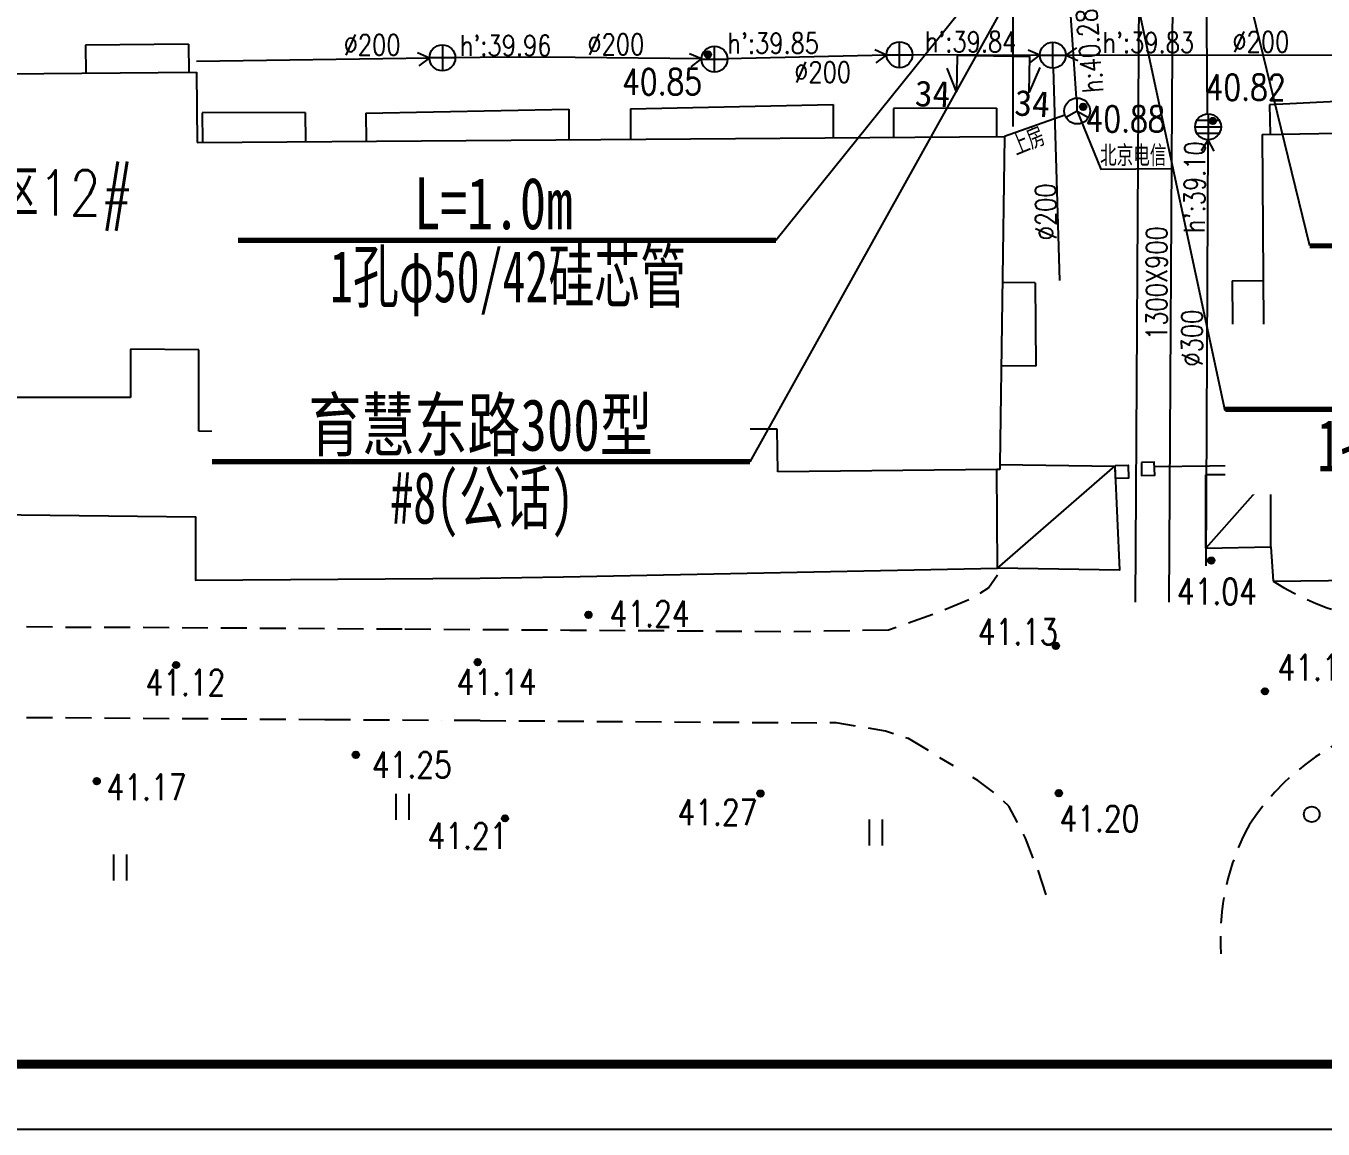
# Model space of a CAD drawing. Header units: inches. Extents: x 505347 to 508499, y 312634 to 313316.
# Drawn here: x 505586.2 to 505636.2, y 312661.5 to 312704.1 of the extents above; entities that cross this region are included whole.
import ezdxf
from ezdxf.enums import TextEntityAlignment as Align
from ezdxf.lldxf.tags import DXFTag

# ---------------------------------------------------------------- set-up
doc = ezdxf.new("R2010")
doc.units = ezdxf.units.IN
doc.header["$LTSCALE"] = 0.5
doc.header["$MEASUREMENT"] = 0
doc.linetypes.add('XX21', pattern=[3, 2, -1])
for name, color, linetype in [('BJ02', 7, 'Continuous'), ('BJ04', 7, 'Continuous'), ('BJ08', 7, 'Continuous'), ('BJ09', 7, 'Continuous'), ('BJ10', 7, 'Continuous'), ('BZ', 2, 'Continuous'), ('污水井', 247, 'Continuous'), ('污水注记', 247, 'Continuous'), ('污水管线', 247, 'Continuous'), ('污水高程表', 247, 'Continuous'), ('热力注记', 40, 'Continuous'), ('热力管线', 40, 'Continuous'), ('照明管线', 193, 'Continuous'), ('电信井权属', 7, 'Continuous'), ('电信井（北京电信）', 3, 'Continuous'), ('电信断面图及编号', 3, 'Continuous'), ('电信注记', 3, 'Continuous'), ('电信管线', 3, 'Continuous'), ('电信规划位置', 1, 'Continuous'), ('电信高程表', 3, 'Continuous'), ('雨水井', 34, 'Continuous'), ('雨水注记', 34, 'Continuous'), ('雨水管线', 34, 'Continuous'), ('雨水高程表', 34, 'Continuous')]:
    doc.layers.add(name, color=color, linetype=linetype)
doc.styles.add('HZ', font='simplex.shx', dxfattribs={"bigfont": 'hztxt'})
doc.styles.add('粗宋', font='', dxfattribs={"width": 0.75})
doc.styles.add('粗等线', font='simhei.ttf')
doc.styles.get('粗宋').set_extended_font_data('SimSun')
doc.linetypes.add('1152', pattern='A,15,-0.9,[138,ltypeshp.shx,S=1,R=0,X=0,Y=-0.5],-0.7,[138,ltypeshp.shx,S=1,R=0,X=0,Y=-0.5],-0.9,0', length=17.5)
tags = doc.linetypes.add('DX', pattern='A,15,-5,[130,ltypeshp.shx,S=1,R=330,X=0,Y=0],-5,15', length=40).pattern_tags.tags
tags[16:17] = [DXFTag(74, 4), DXFTag(75, 0), DXFTag(340, '0'), DXFTag(46, 1.0), DXFTag(50, 0.0), DXFTag(44, 0.0), DXFTag(45, 0.0)]
tags[14:15] = [DXFTag(74, 4), DXFTag(75, 0), DXFTag(340, '0'), DXFTag(46, 1.0), DXFTag(50, 0.0), DXFTag(44, 0.0), DXFTag(45, 0.0)]
tags[4:5] = [DXFTag(74, 4), DXFTag(75, 0), DXFTag(340, '0'), DXFTag(46, 1.0), DXFTag(50, 0.0), DXFTag(44, 0.0), DXFTag(45, 0.0)]

# ---------------------------------------------------------------- blocks, each defined once
blk = doc.blocks.new('B5461')
for q in [(-0.866025, -0.5), (0, 1), (0.866025, -0.5)]:
    blk.add_line((0, 0), q)
blk.add_circle((0, 0), 1)
blk = doc.blocks.new('941')
for p, q in [((-0.5, -1), (-0.5, 1)), ((0.5, -1), (0.5, 1))]:
    blk.add_line(p, q)
blk = doc.blocks.new('BC112')
for p, q in [((-0.49, -0.99), (-0.49, 1.01)), ((0.51, -0.99), (0.51, 1.01))]:
    blk.add_line(p, q)
blk = doc.blocks.new('B8211')
blk.add_hatch(color=256).paths.add_polyline_path([(0.25, 0, 1), (-0.25, 0, 1)])
blk.add_circle((0, 0), 0.25)
blk = doc.blocks.new('9371')
blk.add_circle((0, 0), 0.6)
blk = doc.blocks.new('B5421')
for p, q in [((-1, 0), (1, 0)), ((0, -1), (0, 1))]:
    blk.add_line(p, q)
blk.add_circle((0, 0), 1)
blk = doc.blocks.new('B5422')
at = {"linetype": 'Continuous'}
for p, q in [((-1, 0), (1, 0)), ((-0.866025, 0.5), (0.866025, 0.5)), ((0, 1), (0, -1)), ((-0.866025, -0.5), (0.866025, -0.5))]:
    blk.add_line(p, q, dxfattribs=at)
blk.add_circle((0, 0), 1, dxfattribs=at)
blk = doc.blocks.new('111111')
for p, q in [((518343.576, 303505.111), (518748.576, 303505.111)), ((518331.076, 303502.611), (518751.076, 303502.611))]:
    blk.add_line(p, q)
at = {"const_width": 0.35}
blk.add_lwpolyline([(518343.576, 303648.561), (518748.576, 303648.561), (518748.576, 303505.111), (518343.576, 303505.111)], close=True, dxfattribs=at)
blk = doc.blocks.new('A$C23F021E1')
at = {"color": 255}
blk.add_wipeout([(0, 6.569), (20.762, 6.569), (20.762, 0), (0, 0)], dxfattribs=at).dxf.layer = 'BZ'
at = {"layer": 'BZ', "color": 0, "const_width": 0.2}
blk.add_lwpolyline([(0, 3.285), (20.762, 3.285)], dxfattribs=at)
at = {"layer": 'BZ', "style": '粗宋', "width": 0.75, "flags": 8}
for tag, p in [('X=', (10.365, 3.712)), ('Y=', (10.426, 0.898))]:
    blk.add_attdef(tag, text='', height=2, dxfattribs=at).set_placement(p, align=Align.CENTER)

msp = doc.modelspace()

# ---------------------------------------------------------------- linework, layer by layer
at = {"layer": 'BJ02', "linetype": 'Continuous'}
for p, q in [((505623.937, 312699.792, 82.3), (505623.756, 312687.136, 82.3)), ((505590.205, 312691.59, 82.3), (505590.205, 312689.717, 82.3)), ((505592.84, 312691.558, 82.3), (505590.205, 312691.59, 82.3)), ((505592.84, 312688.415, 82.3), (505592.84, 312691.558, 82.3)), ((505590.205, 312689.717, 82.3), (505583.444, 312689.716, 82.3)), ((505594.903, 312688.383, 82.3), (505592.84, 312688.415, 82.3)), ((505594.903, 312686.669, 82.3), (505594.903, 312688.383, 82.3)), ((505600.522, 312688.32, 82.3), (505600.522, 312686.733, 82.3)), ((505603.696, 312688.204, 82.3), (505600.522, 312688.32, 82.3)), ((505604.2, 312688.186, 82.3), (505603.696, 312688.204, 82.3)), ((505604.232, 312686.693, 82.3), (505604.2, 312688.186, 82.3)), ((505611.058, 312688.503, 82.3), (505611.057, 312686.756, 82.3)), ((505615.153, 312688.503, 82.3), (505611.058, 312688.503, 82.3)), ((505615.184, 312686.851, 82.3), (505615.153, 312688.503, 82.3)), ((505623.756, 312687.136, 82.3), (505623.756, 312686.946, 82.3)), ((505628.199, 312687.098, 82.3), (505628.199, 312687.098, 82.3)), ((505629.211, 312687.208, 82.3), (505629.211, 312687.208, 82.3)), ((505600.522, 312686.733, 82.3), (505594.903, 312686.669, 82.3)), ((505607, 312686.718, 82.3), (505604.232, 312686.693, 82.3)), ((505611.057, 312686.756, 82.3), (505607, 312686.718, 82.3)), ((505623.629, 312686.946, 82.3), (505615.184, 312686.851, 82.3)), ((505623.756, 312686.946, 82.3), (505623.629, 312686.946, 82.3))]:
    msp.add_line(p, q, dxfattribs=at)
at = {"layer": 'BJ02'}
for points, elevation in [([(505592.447, 312703.348), (505588.471, 312703.305)], 123.876), ([(505588.471, 312703.305), (505588.48, 312702.231)], 123.749), ([(505592.447, 312703.348), (505592.457, 312702.266)], 123.876), ([(505545.572, 312701.855), (505592.757, 312702.269)], 123.726), ([(505592.757, 312702.269), (505592.778, 312699.563)], 123.026), ([(505638.305, 312701.22), (505634.162, 312701.005)], 123.93), ([(505596.952, 312700.713), (505592.979, 312700.703)], 123.993), ([(505592.979, 312700.703), (505592.987, 312699.565)], 123.993), ([(505596.952, 312700.713), (505596.96, 312699.594)], 123.993), ([(505599.294, 312700.683), (505607.115, 312700.843)], 123.958), ([(505599.294, 312700.683), (505599.302, 312699.611)], 123.958), ([(505607.115, 312700.843), (505607.124, 312699.668)], 123.91), ([(505609.495, 312700.861), (505617.316, 312701.022)], 123.91), ([(505609.495, 312700.861), (505609.504, 312699.686)], 123.91), ([(505617.316, 312701.022), (505617.326, 312699.743)], 123.91), ([(505623.62, 312700.879), (505619.646, 312700.869)], 122.848), ([(505619.646, 312700.869), (505619.654, 312699.76)], 122.839), ([(505623.62, 312700.879), (505623.628, 312699.789)], 122.848), ([(505634.162, 312701.005), (505634.181, 312699.875)], 122.967), ([(505633.876, 312699.87), (505665.13, 312700.415)], 123.7), ([(505592.778, 312699.563), (505623.937, 312699.792)], 123.166), ([(505633.876, 312699.87), (505633.965, 312687.092)], 123.7), ([(505625.117, 312694.142), (505623.856, 312694.16)], 122.25), ([(505625.117, 312694.142), (505625.139, 312690.927)], 122.25), ([(505632.714, 312694.224), (505633.915, 312694.232)], 122.228), ([(505632.714, 312694.224), (505632.742, 312690.991)], 122.228), ([(505625.139, 312690.927), (505623.81, 312690.946)], 122.25), ([(505632.742, 312690.991), (505633.938, 312690.999)], 122.238), ([(505633.965, 312687.092), (505629.717, 312687.05)], 121.804), ([(505634.203, 312686.738), (505631.696, 312686.733)], 123.304), ([(505631.7, 312683.911), (505631.696, 312686.733)], 123.304), ([(505634.203, 312686.738), (505631.7, 312683.911)], 123.304), ([(505634.208, 312683.963), (505634.203, 312686.738)], 123.304), ([(505631.7, 312683.911), (505634.208, 312683.963)], 123.304), ([(505634.208, 312683.963), (505634.295, 312682.632)], 124.96), ([(505634.295, 312682.632), (505665.285, 312683.004)], 124.637)]:
    msp.add_lwpolyline(points, dxfattribs=dict(at, elevation=elevation))
at = {"layer": 'BJ02', "linetype": 'Continuous', "elevation": 82.3}
for points in [[(505649.489, 312687.497), (505646.709, 312687.484), (505646.741, 312689.421), (505642.423, 312689.421), (505642.391, 312687.453), (505633.965, 312687.092)], [(505623.756, 312687.136), (505628.192, 312687.077), (505628.362, 312683.06), (505623.66, 312683.135), (505623.629, 312686.946), (505623.629, 312686.946)]]:
    msp.add_lwpolyline(points, dxfattribs=at)
at = {"layer": 'BJ02', "linetype": 'Continuous', "elevation": 82.3, "flags": 128}
for points in [[(505623.66, 312683.135), (505628.192, 312687.077)], [(505555.713, 312685.546), (505592.713, 312685.113), (505592.713, 312682.669), (505603.696, 312682.744)], [(505606.912, 312682.807), (505623.66, 312683.135), (505623.66, 312683.135)], [(505603.696, 312682.744), (505606.912, 312682.807)]]:
    msp.add_lwpolyline(points, dxfattribs=at)
at = {"layer": 'BJ02', "linetype": 'Continuous', "elevation": 82.3}
for points in [[(505628.199, 312687.098), (505628.701, 312687.113), (505628.713, 312686.611), (505628.213, 312686.598)], [(505629.211, 312687.208), (505629.223, 312686.707), (505629.727, 312686.718), (505629.712, 312687.222)]]:
    msp.add_lwpolyline(points, close=True, dxfattribs=at)
at = {"layer": 'BJ04', "linetype": 'XX21', "elevation": 82.3, "flags": 128}
for points in [[(505622.987, 312682.167), (505623.311, 312682.373), (505623.66, 312682.881)], [(505622.56, 312681.908), (505621.634, 312681.531)], [(505621.17, 312681.343), (505619.457, 312680.743)], [(505587.196, 312680.864), (505586.196, 312680.869)], [(505587.696, 312680.861), (505588.174, 312680.859), (505588.696, 312680.855)], [(505590.196, 312680.845), (505589.196, 312680.852)], [(505591.696, 312680.836), (505590.696, 312680.842)], [(505593.196, 312680.826), (505592.196, 312680.833)], [(505594.696, 312680.817), (505593.696, 312680.823)], [(505596.196, 312680.807), (505595.196, 312680.813)], [(505597.696, 312680.797), (505596.696, 312680.804)], [(505599.196, 312680.788), (505598.196, 312680.794)], [(505600.696, 312680.778), (505599.696, 312680.784)], [(505604.799, 312680.751), (505600.696, 312680.778)], [(505606.299, 312680.742), (505605.299, 312680.748)], [(505607.156, 312680.736), (505606.799, 312680.738)], [(505609.299, 312680.722), (505607.156, 312680.736)], [(505610.799, 312680.712), (505609.799, 312680.719)], [(505612.299, 312680.703), (505611.299, 312680.709)], [(505613.799, 312680.693), (505612.799, 312680.699)], [(505615.299, 312680.683), (505614.299, 312680.69)], [(505619.457, 312680.743), (505615.799, 312680.68)], [(505586.2, 312677.379), (505587.2, 312677.372)], [(505587.7, 312677.369), (505588.7, 312677.362)], [(505589.2, 312677.359), (505590.2, 312677.352)], [(505590.7, 312677.348), (505591.7, 312677.341)], [(505592.2, 312677.338), (505593.2, 312677.331)], [(505593.7, 312677.328), (505594.7, 312677.321)], [(505595.2, 312677.317), (505596.2, 312677.31)], [(505596.7, 312677.307), (505597.7, 312677.3)], [(505597.7, 312677.3), (505602.2, 312677.269)], [(505603.696, 312677.259), (505602.699, 312677.265)], [(505603.696, 312677.259), (505604.696, 312677.252)], [(505605.196, 312677.248), (505606.196, 312677.241)], [(505606.696, 312677.238), (505607.696, 312677.231)], [(505608.196, 312677.227), (505609.195, 312677.22)], [(505609.695, 312677.217), (505610.695, 312677.21)], [(505611.195, 312677.206), (505612.195, 312677.2)], [(505612.695, 312677.196), (505613.695, 312677.19)], [(505614.195, 312677.186), (505615.195, 312677.18)], [(505615.695, 312677.177), (505616.695, 312677.17)], [(505618.185, 312677.041), (505617.437, 312677.166), (505617.195, 312677.167)], [(505619.653, 312676.747), (505619.342, 312676.848), (505618.678, 312676.958)], [(505620.994, 312676.097), (505620.23, 312676.562), (505620.129, 312676.594)], [(505621.422, 312675.838), (505621.951, 312675.517)], [(505623.516, 312674.477), (505622.897, 312674.943), (505622.704, 312675.06)], [(505624.429, 312673.32), (505624.103, 312673.958), (505623.89, 312674.146)], [(505625.04, 312671.952), (505624.738, 312672.72), (505624.658, 312672.876)], [(505625.222, 312671.487), (505625.531, 312670.536)]]:
    msp.add_lwpolyline(points, dxfattribs=at)
at = {"layer": 'BJ04', "linetype": 'XX21'}
for centre, radius, start, end in [((505640.273, 312692.143, 124.637), 11.233, 237.8485, 275.8113), ((505641.36, 312668.011, 123.438), 9.539, 96.4369, 146.6966), ((505641.213, 312668.898, 123.516), 8.953, 150.9291, 184.0745)]:
    msp.add_arc(centre, radius, start, end, dxfattribs=at)
at = {"layer": '污水井'}
for p, q in [((505602.241, 312703.323, 82.3), (505602.241, 312702.323, 82.3)), ((505602.741, 312702.823, 82.3), (505601.741, 312702.823, 82.3))]:
    msp.add_line(p, q, dxfattribs=at)
msp.add_circle((505602.241, 312702.823, 82.3), 0.5, dxfattribs=at)
at = {"layer": '污水管线'}
for p, q in [((505601.741, 312702.816, 82.3), (505592.754, 312702.679, 82.3)), ((505603.696, 312702.831, 82.3), (505602.741, 312702.826, 82.3)), ((505606.145, 312702.844, 82.3), (505603.696, 312702.831, 82.3)), ((505612.242, 312702.779, 82.3), (505606.145, 312702.844, 82.3)), ((505619.382, 312702.93, 82.3), (505613.235, 312702.786, 82.3)), ((505620.384, 312702.952, 82.3), (505625.3, 312702.926, 82.3)), ((505626.299, 312702.925, 82.3), (505637.194, 312702.942, 82.3))]:
    msp.add_line(p, q, dxfattribs=at)
at = {"layer": '污水管线', "elevation": 82.3}
for points in [[(505618.984, 312702.631), (505619.382, 312702.93), (505618.926, 312703.128)], [(505624.902, 312702.627), (505625.3, 312702.926), (505624.844, 312703.124)], [(505626.707, 312703.214), (505626.299, 312702.925), (505626.754, 312702.716)], [(505601.341, 312702.517), (505601.742, 312702.815), (505601.283, 312703.013)], [(505611.841, 312702.481), (505612.242, 312702.779), (505611.783, 312702.977)], [(505625.814, 312702.426), (505626.057, 312694.231)]]:
    msp.add_lwpolyline(points, dxfattribs=at)
at = {"layer": '热力管线'}
for p, q in [((505628.99, 312681.823, 82.3), (505629.19, 312714.907, 82.3)), ((505630.29, 312681.823, 82.3), (505630.49, 312714.907, 82.3))]:
    msp.add_line(p, q, dxfattribs=at)
at = {"layer": '照明管线', "elevation": 82.3}
msp.add_lwpolyline([(505625.799, 312702.924), (505625.8, 312702.914)], dxfattribs=at)
at = {"layer": '电信井权属', "elevation": 123.178}
msp.add_lwpolyline([(505626.735, 312700.771), (505627.643, 312698.527), (505630.349, 312698.555)], dxfattribs=at)
at = {"layer": '电信断面图及编号', "elevation": 122.848}
msp.add_lwpolyline([(505625.292, 312702.455), (505624.881, 312701.502), (505624.906, 312702.855), (505622.108, 312702.908), (505622.082, 312701.511), (505621.722, 312702.427)], dxfattribs=at)
at = {"layer": '电信管线', "linetype": 'DX'}
msp.add_line((505625.637, 312716.291, 82.3), (505626.7, 312701.27, 82.3), dxfattribs=at)
at = {"layer": '电信管线', "linetype": 'DX', "elevation": 82.3}
for points in [[(505624.249, 312707.869), (505624.249, 312700.178)], [(505626.263, 312700.606), (505623.937, 312699.792)]]:
    msp.add_lwpolyline(points, dxfattribs=at)
at = {"layer": '雨水管线', "elevation": 82.3}
for points in [[(505631.556, 312725.914), (505631.747, 312700.663)], [(505632.024, 312699.225), (505631.783, 312699.663), (505631.524, 312699.235)], [(505631.708, 312683.232), (505631.783, 312699.663)]]:
    msp.add_lwpolyline(points, dxfattribs=at)

# ---------------------------------------------------------------- block references
msp.add_blockref('111111', (-12917.139, 9158.888, 82.3))
at = {"layer": 'BJ08', "xscale": 0.5, "yscale": 0.5, "zscale": 0.5}
for p in [(505612.489, 312702.954, 123.15), (505626.968, 312700.93, 123.18), (505631.966, 312700.387, 123.12), (505633.965, 312687.092, 82.3), (505631.909, 312683.427, 123.34), (505607.876, 312681.336, 123.54), (505625.915, 312680.139, 123.43), (505603.603, 312679.507, 123.44), (505591.966, 312679.4, 123.42), (505633.981, 312678.385, 123.47), (505598.9, 312675.933, 123.55), (505588.904, 312674.917, 123.47), (505614.513, 312674.439, 123.57), (505626.029, 312674.457, 123.5), (505604.658, 312673.485, 123.51)]:
    msp.add_blockref('B8211', p, dxfattribs=at)
at = {"layer": 'BJ09', "linetype": 'Continuous', "xscale": 0.5, "yscale": 0.5, "zscale": 0.5}
for name, p in [('BC112', (505600.706, 312673.924, 82.3)), ('9371', (505635.786, 312673.64, 82.3)), ('BC112', (505618.964, 312672.937, 82.3)), ('941', (505589.818, 312671.588, 82.3))]:
    msp.add_blockref(name, p, dxfattribs=at)
at = {"layer": '污水井', "xscale": 0.5, "yscale": 0.5, "zscale": 0.5}
for p in [(505612.744, 312702.774, 123.155), (505619.882, 312702.942, 123.143), (505625.799, 312702.924, 123.118)]:
    msp.add_blockref('B5421', p, dxfattribs=at)
at = {"layer": '电信井（北京电信）', "xscale": 0.5, "yscale": 0.5, "zscale": 0.5}
msp.add_blockref('B5461', (505626.735, 312700.771, 123.178), dxfattribs=at)
at = {"layer": '雨水井', "xscale": 0.5, "yscale": 0.5, "zscale": 0.5}
msp.add_blockref('B5422', (505631.785, 312700.163, 123.117), dxfattribs=at)

# ---------------------------------------------------------------- texts
at = {"layer": 'BJ08', "style": 'HZ', "width": 0.8}
for s, p in [('40.85', (505609.173, 312701.399, 123.15)), ('40.82', (505631.69, 312701.184, 163.787)), ('40.88', (505627.059, 312699.964, 123.18)), ('40.99', (505634.262, 312687.449, 82.3)), ('41.04', (505630.58, 312681.734, 123.34)), ('41.24', (505608.693, 312680.878, 123.54)), ('41.13', (505622.897, 312680.18, 123.43)), ('41.17', (505634.465, 312678.803, 123.47)), ('41.12', (505590.781, 312678.221, 123.42)), ('41.14', (505602.787, 312678.246, 123.44)), ('41.25', (505599.519, 312675.048, 123.55)), ('41.17', (505589.281, 312674.19, 123.47)), ('41.27', (505611.309, 312673.218, 123.57)), ('41.20', (505626.05, 312672.972, 123.5)), ('41.21', (505601.666, 312672.308, 123.51))]:
    msp.add_text(s, height=1, dxfattribs=at).set_placement(p)
at = {"layer": 'BJ10', "linetype": 'Continuous', "style": 'HZ', "width": 0.8}
msp.add_text('育慧里二区12#', height=1.75, dxfattribs=at).set_placement((505579.66, 312696.735, 82.3))
at = {"layer": '污水注记', "style": 'HZ', "width": 0.8}
for s, p in [('%%c200', (505598.432, 312702.92, 82.3)), ('%%C200', (505607.838, 312702.943, 82.3)), ('%%C200', (505632.727, 312703.039, 82.3)), ('%%C200', (505615.817, 312701.874, 82.3))]:
    msp.add_text(s, height=0.8, dxfattribs=at).set_placement(p)
msp.add_text('%%c200', height=0.8, rotation=90.7365, dxfattribs=at).set_placement((505625.938, 312695.788, 82.3))
at = {"layer": '污水高程表', "style": 'HZ', "width": 0.8}
for s, p in [("h':39.96", (505602.912, 312702.896, 82.3)), ("h':39.85", (505613.235, 312702.986, 82.3)), ("h':39.84", (505620.851, 312703.043, 82.3)), ("h':39.83", (505627.708, 312703.013, 82.3))]:
    msp.add_text(s, height=0.8, dxfattribs=at).set_placement(p)
at = {"layer": '热力注记', "style": 'HZ', "width": 0.8}
msp.add_text('1300X900', height=0.8, rotation=90, dxfattribs=at).set_placement((505630.202, 312691.939, 82.3))
at = {"layer": '电信井权属', "linetype": 'Continuous', "style": 'HZ', "width": 0.8}
msp.add_text('北京电信', height=0.8, dxfattribs=at).set_placement((505627.618, 312698.646, 123.178))
at = {"layer": '电信断面图及编号', "style": '粗等线'}
for rotation, p in [(358.5196, (505621.156, 312701.43, 122.848)), (356.7602, (505625.001, 312701.054, 122.848))]:
    msp.add_text('34', height=1, rotation=rotation, dxfattribs=at).set_placement(p, align=Align.MIDDLE)
at = {"layer": '电信注记', "linetype": '1152', "style": 'HZ', "width": 0.8}
msp.add_text('上房', height=0.8, rotation=22.2868, dxfattribs=at).set_placement((505624.4, 312699.008, 82.3))
at = {"layer": '电信高程表', "style": 'HZ', "width": 0.8}
msp.add_text('h:40.28', height=0.8, rotation=94.6734, dxfattribs=at).set_placement((505627.747, 312701.504, 82.3))
at = {"layer": '雨水注记', "style": 'HZ', "width": 0.8}
msp.add_text('%%C300', height=0.8, rotation=90.099, dxfattribs=at).set_placement((505631.568, 312690.914, 82.3))
at = {"layer": '雨水高程表', "style": 'HZ', "width": 0.8}
msp.add_text("h':39.10", height=0.8, rotation=89.4932, dxfattribs=at).set_placement((505631.651, 312696.063, 82.3))

# ---------------------------------------------------------------- next in the draw order: block references
at = {"layer": '电信规划位置', "linetype": 'Continuous'}
ref = msp.add_blockref('A$C23F021E1', (505594.352, 312692.498), dxfattribs=at)
ref.add_attrib('X=', 'L=1.0m ', dxfattribs={"layer": 'BZ', "color": 0, "height": 2, "style": '粗宋', "width": 0.75, "flags": 8}).set_placement((505604.718, 312696.21), align=Align.CENTER)
ref.add_attrib('Y=', '1孔φ50/42硅芯管', dxfattribs={"layer": 'BZ', "color": 0, "height": 2, "style": '粗宋', "width": 0.65, "flags": 8}).set_placement((505604.778, 312693.396), align=Align.CENTER)
ref = msp.add_blockref('A$C23F021E1', (505632.447, 312685.978), dxfattribs=at)
ref.add_attrib('X=', 'L=9.5m ', dxfattribs={"layer": 'BZ', "color": 0, "height": 2, "style": '粗宋', "width": 0.75, "flags": 8}).set_placement((505642.813, 312689.69), align=Align.CENTER)
ref.add_attrib('Y=', '1孔φ50/42硅芯管', dxfattribs={"layer": 'BZ', "color": 0, "height": 2, "style": '粗宋', "width": 0.65, "flags": 8}).set_placement((505642.873, 312686.876), align=Align.CENTER)
ref = msp.add_blockref('A$C23F021E1', (505593.35, 312683.956), dxfattribs=at)
ref.add_attrib('X=', '育慧东路300型', dxfattribs={"layer": 'BZ', "color": 0, "height": 2, "style": '粗宋', "width": 0.75, "flags": 8}).set_placement((505603.715, 312687.667), align=Align.CENTER)
ref.add_attrib('Y=', '#8(公话)', dxfattribs={"layer": 'BZ', "color": 0, "height": 2, "style": '粗宋', "width": 0.65, "flags": 8}).set_placement((505603.775, 312684.854), align=Align.CENTER)

# ---------------------------------------------------------------- next in the draw order: linework, layer by layer
for p, q in [((505615.114, 312695.783), (505624.665, 312707.679, 82.3)), ((505632.447, 312689.202), (505628.402, 312708.012, 82.3)), ((505614.112, 312687.24), (505624.757, 312706.334, 81.485))]:
    msp.add_line(p, q)

# ---------------------------------------------------------------- next in the draw order: block references
ref = msp.add_blockref('A$C23F021E1', (505635.707, 312692.284), dxfattribs=at)
ref.add_attrib('X=', '育慧东路300型', dxfattribs={"layer": 'BZ', "color": 0, "height": 2, "style": '粗宋', "width": 0.75, "flags": 8}).set_placement((505646.072, 312695.996), align=Align.CENTER)
ref.add_attrib('Y=', '#9(公话)', dxfattribs={"layer": 'BZ', "color": 0, "height": 2, "style": '粗宋', "width": 0.65, "flags": 8}).set_placement((505646.133, 312693.182), align=Align.CENTER)

# ---------------------------------------------------------------- next in the draw order: linework, layer by layer
msp.add_line((505635.707, 312695.569), (505632.865, 312707.244))

doc.saveas('drawing.dxf')
